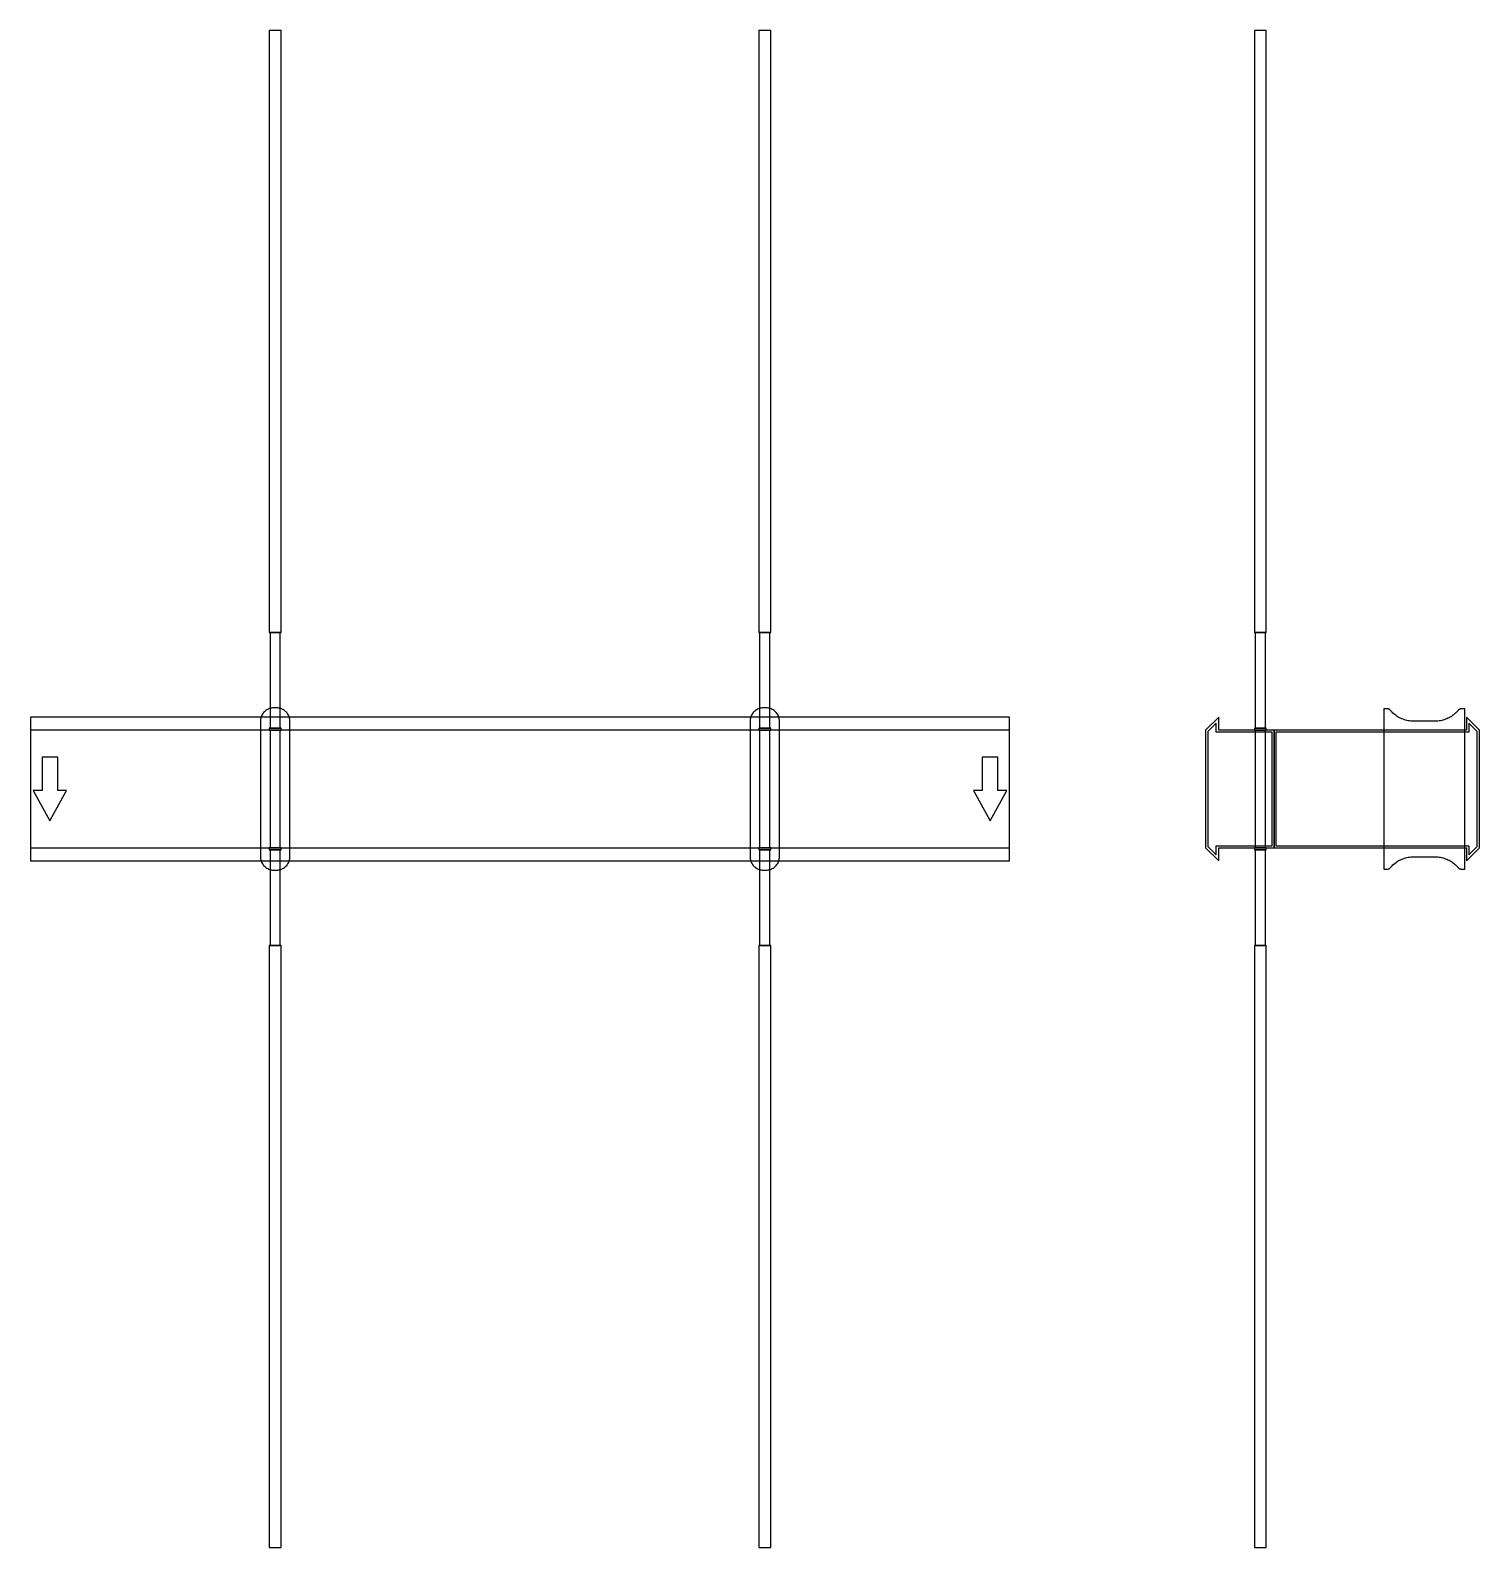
# Model space of a CAD drawing. Extents: x 0 to 1480, y -775 to 775.
import ezdxf

# ---------------------------------------------------------------- set-up
doc = ezdxf.new("R2010")
doc.units = 0
doc.layers.add('Halfen', color=7, linetype='CONTINUOUS')

msp = doc.modelspace()

# ---------------------------------------------------------------- linework, layer by layer
at = {"layer": 'Halfen', "color": 7}
for points in [[(256, 160), (256, 775), (244, 775), (244, 160)], [(756, 160), (756, 775), (744, 775), (744, 160)], [(1262, 160), (1262, 775), (1250, 775), (1250, 160)], [(255.25, 62), (255.25, 160), (244.75, 160), (244.75, 62)], [(755.25, 62), (755.25, 160), (744.75, 160), (744.75, 62)], [(1261.25, 62), (1261.25, 160), (1250.75, 160), (1250.75, 62)], [(265, -69.3), (265, -56.8), (265, 69.3), (264.958, 70.359), (264.834, 71.412), (264.627, 72.452), (264.339, 73.472), (263.972, 74.466), (263.529, 75.429), (263.011, 76.354), (262.422, 77.235), (261.765, 78.068), (261.046, 78.846), (260.268, 79.565), (259.435, 80.222), (258.554, 80.811), (257.629, 81.329), (256.666, 81.772), (255.672, 82.139), (254.652, 82.427), (253.612, 82.634), (252.559, 82.758), (251.5, 82.8), (248.5, 82.8), (247.441, 82.758), (246.388, 82.634), (245.348, 82.427), (244.328, 82.139), (243.334, 81.772), (242.371, 81.329), (241.446, 80.811), (240.565, 80.222), (239.732, 79.565), (238.954, 78.846), (238.235, 78.068), (237.578, 77.235), (236.989, 76.354), (236.471, 75.429), (236.028, 74.466), (235.661, 73.472), (235.373, 72.452), (235.166, 71.412), (235.042, 70.359), (235, 69.3), (235, -56.8), (235, -69.3), (235.042, -70.359), (235.166, -71.412), (235.373, -72.452), (235.661, -73.472), (236.028, -74.466), (236.471, -75.429), (236.989, -76.354), (237.578, -77.235), (238.235, -78.068), (238.954, -78.846), (239.732, -79.565), (240.565, -80.222), (241.446, -80.811), (242.371, -81.329), (243.334, -81.772), (244.328, -82.139), (245.348, -82.427), (246.388, -82.634), (247.441, -82.758), (248.5, -82.8), (251.5, -82.8), (252.559, -82.758), (253.612, -82.634), (254.652, -82.427), (255.672, -82.139), (256.666, -81.772), (257.629, -81.329), (258.554, -80.811), (259.435, -80.222), (260.268, -79.565), (261.046, -78.846), (261.765, -78.068), (262.422, -77.235), (263.011, -76.354), (263.529, -75.429), (263.972, -74.466), (264.339, -73.472), (264.627, -72.452), (264.834, -71.412), (264.958, -70.359), (265, -69.3)], [(765, -69.3), (765, -56.8), (765, 69.3), (764.958, 70.359), (764.834, 71.412), (764.627, 72.452), (764.339, 73.472), (763.972, 74.466), (763.529, 75.429), (763.011, 76.354), (762.422, 77.235), (761.765, 78.068), (761.046, 78.846), (760.268, 79.565), (759.435, 80.222), (758.554, 80.811), (757.629, 81.329), (756.666, 81.772), (755.672, 82.139), (754.652, 82.427), (753.612, 82.634), (752.559, 82.758), (751.5, 82.8), (748.5, 82.8), (747.441, 82.758), (746.388, 82.634), (745.348, 82.427), (744.328, 82.139), (743.334, 81.772), (742.371, 81.329), (741.446, 80.811), (740.565, 80.222), (739.732, 79.565), (738.954, 78.846), (738.235, 78.068), (737.578, 77.235), (736.989, 76.354), (736.471, 75.429), (736.028, 74.466), (735.661, 73.472), (735.373, 72.452), (735.166, 71.412), (735.042, 70.359), (735, 69.3), (735, -56.8), (735, -69.3), (735.042, -70.359), (735.166, -71.412), (735.373, -72.452), (735.661, -73.472), (736.028, -74.466), (736.471, -75.429), (736.989, -76.354), (737.578, -77.235), (738.235, -78.068), (738.954, -78.846), (739.732, -79.565), (740.565, -80.222), (741.446, -80.811), (742.371, -81.329), (743.334, -81.772), (744.328, -82.139), (745.348, -82.427), (746.388, -82.634), (747.441, -82.758), (748.5, -82.8), (751.5, -82.8), (752.559, -82.758), (753.612, -82.634), (754.652, -82.427), (755.672, -82.139), (756.666, -81.772), (757.629, -81.329), (758.554, -80.811), (759.435, -80.222), (760.268, -79.565), (761.046, -78.846), (761.765, -78.068), (762.422, -77.235), (763.011, -76.354), (763.529, -75.429), (763.972, -74.466), (764.339, -73.472), (764.627, -72.452), (764.834, -71.412), (764.958, -70.359), (765, -69.3)], [(1465, -81.8), (1465, 81.8), (1461, 81.8), (1460.846, 81.797), (1460.691, 81.786), (1460.538, 81.769), (1460.385, 81.746), (1460.234, 81.715), (1460.084, 81.678), (1459.936, 81.634), (1459.789, 81.584), (1459.646, 81.527), (1459.505, 81.464), (1459.366, 81.395), (1459.231, 81.32), (1459.1, 81.239), (1458.972, 81.153), (1458.848, 81.06), (1458.728, 80.963), (1458.613, 80.86), (1458.502, 80.752), (1458.397, 80.639), (1458.296, 80.522), (1457.41, 79.491), (1456.479, 78.5), (1455.505, 77.551), (1454.491, 76.646), (1453.437, 75.787), (1452.347, 74.975), (1451.222, 74.211), (1450.064, 73.499), (1448.876, 72.838), (1447.66, 72.23), (1446.418, 71.676), (1445.153, 71.178), (1443.867, 70.736), (1442.563, 70.351), (1441.243, 70.024), (1439.911, 69.756), (1438.567, 69.547), (1437.216, 69.397), (1435.859, 69.307), (1434.5, 69.277), (1412.5, 69.277), (1411.141, 69.307), (1409.784, 69.397), (1408.433, 69.547), (1407.089, 69.756), (1405.757, 70.024), (1404.437, 70.351), (1403.133, 70.736), (1401.847, 71.178), (1400.582, 71.676), (1399.34, 72.23), (1398.124, 72.838), (1396.936, 73.499), (1395.778, 74.211), (1394.653, 74.975), (1393.563, 75.787), (1392.509, 76.646), (1391.495, 77.551), (1390.521, 78.5), (1389.59, 79.491), (1388.704, 80.522), (1388.603, 80.639), (1388.498, 80.752), (1388.387, 80.86), (1388.272, 80.963), (1388.152, 81.06), (1388.028, 81.153), (1387.9, 81.239), (1387.769, 81.32), (1387.634, 81.395), (1387.495, 81.464), (1387.354, 81.527), (1387.211, 81.584), (1387.064, 81.634), (1386.916, 81.678), (1386.766, 81.715), (1386.615, 81.746), (1386.462, 81.769), (1386.309, 81.786), (1386.154, 81.797), (1386, 81.8), (1382, 81.8), (1382, -81.8), (1386, -81.8), (1386.154, -81.797), (1386.309, -81.786), (1386.462, -81.769), (1386.615, -81.746), (1386.766, -81.715), (1386.916, -81.678), (1387.064, -81.634), (1387.211, -81.584), (1387.354, -81.527), (1387.495, -81.464), (1387.634, -81.395), (1387.769, -81.32), (1387.9, -81.239), (1388.028, -81.153), (1388.152, -81.06), (1388.272, -80.963), (1388.387, -80.86), (1388.498, -80.752), (1388.603, -80.639), (1388.704, -80.522), (1389.59, -79.491), (1390.521, -78.5), (1391.495, -77.551), (1392.509, -76.646), (1393.563, -75.787), (1394.653, -74.975), (1395.778, -74.211), (1396.936, -73.499), (1398.124, -72.838), (1399.34, -72.23), (1400.582, -71.676), (1401.847, -71.178), (1403.133, -70.736), (1404.437, -70.351), (1405.757, -70.024), (1407.089, -69.756), (1408.433, -69.547), (1409.784, -69.397), (1411.141, -69.307), (1412.5, -69.277), (1434.5, -69.277), (1435.859, -69.307), (1437.216, -69.397), (1438.567, -69.547), (1439.911, -69.756), (1441.243, -70.024), (1442.563, -70.351), (1443.867, -70.736), (1445.153, -71.178), (1446.418, -71.676), (1447.66, -72.23), (1448.876, -72.838), (1450.064, -73.499), (1451.222, -74.211), (1452.347, -74.975), (1453.437, -75.787), (1454.491, -76.646), (1455.505, -77.551), (1456.479, -78.5), (1457.41, -79.491), (1458.296, -80.522), (1458.397, -80.639), (1458.502, -80.752), (1458.613, -80.86), (1458.728, -80.963), (1458.848, -81.06), (1458.972, -81.153), (1459.1, -81.239), (1459.231, -81.32), (1459.366, -81.395), (1459.505, -81.464), (1459.646, -81.527), (1459.789, -81.584), (1459.936, -81.634), (1460.084, -81.678), (1460.234, -81.715), (1460.385, -81.746), (1460.538, -81.769), (1460.691, -81.786), (1460.846, -81.797), (1461, -81.8)], [(0, -73.5), (1000, -73.5), (1000, 73.5), (0, 73.5)], [(256, 60), (256, 62), (244, 62), (244, 60)], [(756, 60), (756, 62), (744, 62), (744, 60)], [(1270, -60), (1270, 60), (1213.5, 60), (1213.5, 73.5), (1200, 60), (1200, -60), (1213.5, -73.5), (1213.5, -60)], [(1268, -58), (1268, 58), (1211, 58), (1211, 67.25), (1202.5, 58.75), (1202.5, -58.75), (1211, -67.25), (1211, -58)], [(1262, 60), (1262, 62), (1250, 62), (1250, 60)], [(1480, -60), (1480, 60), (1466.5, 73.5), (1466.5, 60), (1270, 60), (1270, -60), (1466.5, -60), (1466.5, -73.5)], [(1477.5, -58.75), (1477.5, 58.75), (1469, 67.25), (1469, 58), (1272, 58), (1272, -58), (1469, -58), (1469, -67.25)], [(0, -60), (1000, -60), (1000, 60), (0, 60)], [(255.25, -60), (255.25, 60), (244.75, 60), (244.75, -60)], [(755.25, -60), (755.25, 60), (744.75, 60), (744.75, -60)], [(1261.25, -60), (1261.25, 60), (1250.75, 60), (1250.75, -60)], [(20, -32.5), (37, -1.5), (28, -1.5), (28, 32.5), (12, 32.5), (12, -1.5), (3, -1.5)], [(980, -32.5), (997, -1.5), (988, -1.5), (988, 32.5), (972, 32.5), (972, -1.5), (963, -1.5)], [(256, -62), (256, -60), (244, -60), (244, -62)], [(255.25, -160), (255.25, -62), (244.75, -62), (244.75, -160)], [(756, -62), (756, -60), (744, -60), (744, -62)], [(755.25, -160), (755.25, -62), (744.75, -62), (744.75, -160)], [(1262, -62), (1262, -60), (1250, -60), (1250, -62)], [(1261.25, -160), (1261.25, -62), (1250.75, -62), (1250.75, -160)], [(256, -775), (256, -160), (244, -160), (244, -775)], [(756, -775), (756, -160), (744, -160), (744, -775)], [(1262, -775), (1262, -160), (1250, -160), (1250, -775)]]:
    msp.add_lwpolyline(points, close=True, dxfattribs=at)

doc.saveas('drawing.dxf')
